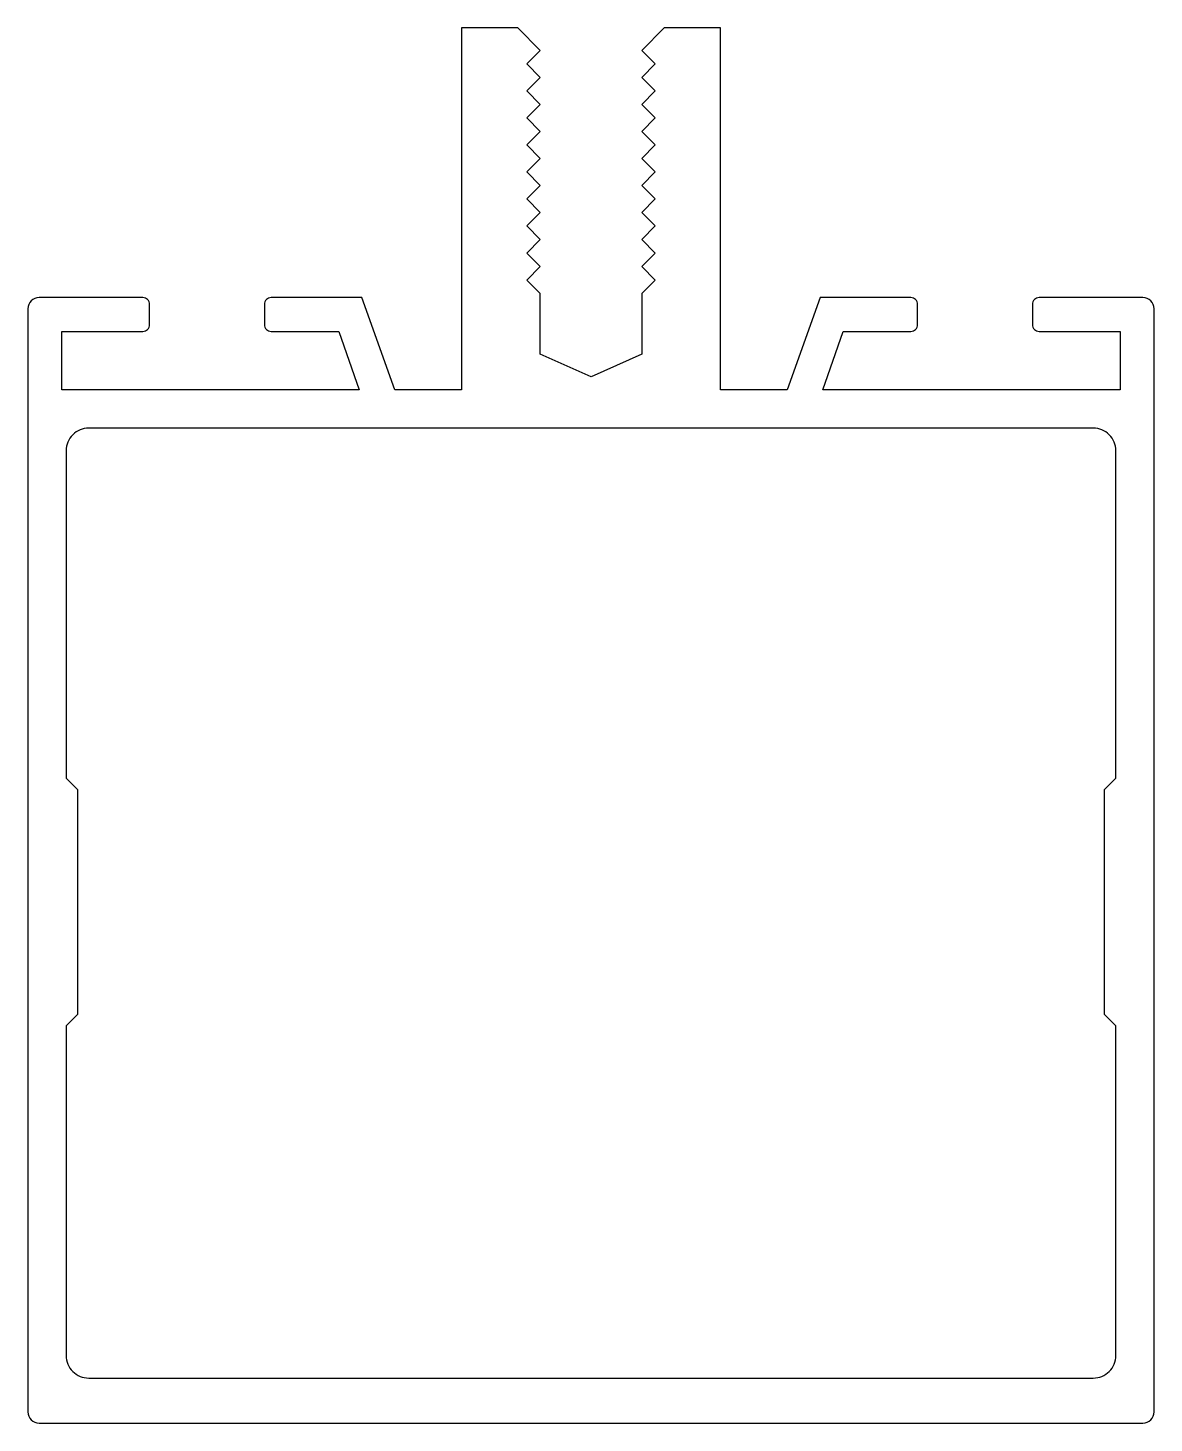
# Model space of a CAD drawing. Extents: x 128.6 to 178.6, y 175.3 to 237.3.
import ezdxf

# ---------------------------------------------------------------- set-up
doc = ezdxf.new("R2010")
doc.units = 0
doc.header["$LTSCALE"] = 15
doc.layers.add('ERCAN', color=220, linetype='CONTINUOUS')

msp = doc.modelspace()

# ---------------------------------------------------------------- linework, layer by layer
at = {"layer": 'ERCAN', "color": 0}
for points in [[(178.088, 175.306, 0.414214), (178.588, 175.806), (178.588, 224.806, 0.414214), (178.088, 225.306), (173.488, 225.306, 0.414214), (173.188, 225.006), (173.188, 224.106, 0.414214), (173.488, 223.806), (177.088, 223.806), (177.088, 221.206), (163.881, 221.206), (164.777, 223.806), (167.788, 223.806, 0.414214), (168.088, 224.106), (168.088, 225.006, 0.414214), (167.788, 225.306), (163.762, 225.306), (162.298, 221.206), (159.338, 221.206), (159.338, 237.287), (156.838, 237.287), (155.838, 236.287), (156.438, 235.687), (155.838, 235.087), (156.438, 234.487), (155.838, 233.887), (156.438, 233.287), (155.838, 232.687), (156.438, 232.087), (155.838, 231.487), (156.438, 230.887), (155.838, 230.287), (156.438, 229.687), (155.838, 229.087), (156.438, 228.487), (155.838, 227.887), (156.438, 227.287), (155.838, 226.687), (156.438, 226.087), (155.838, 225.487), (155.838, 222.787), (153.588, 221.787), (151.338, 222.787), (151.338, 225.487), (150.738, 226.087), (151.338, 226.687), (150.738, 227.287), (151.338, 227.887), (150.738, 228.487), (151.338, 229.087), (150.738, 229.687), (151.338, 230.287), (150.738, 230.887), (151.338, 231.487), (150.738, 232.087), (151.338, 232.687), (150.738, 233.287), (151.338, 233.887), (150.738, 234.487), (151.338, 235.087), (150.738, 235.687), (151.338, 236.287), (150.338, 237.287), (147.838, 237.287), (147.838, 221.206), (144.878, 221.206), (143.414, 225.306), (139.388, 225.306, 0.414214), (139.088, 225.006), (139.088, 224.106, 0.414214), (139.388, 223.806), (142.399, 223.806), (143.295, 221.206), (130.088, 221.206), (130.088, 223.806), (133.688, 223.806, 0.414214), (133.988, 224.106), (133.988, 225.006, 0.414214), (133.688, 225.306), (129.088, 225.306, 0.414214), (128.588, 224.806), (128.588, 175.806, 0.414214), (129.088, 175.306), (153.588, 175.306)], [(131.288, 219.506, 0.414214), (130.288, 218.506), (130.288, 203.956), (130.788, 203.456), (130.788, 193.456), (130.288, 192.956), (130.288, 178.306, 0.414214), (131.288, 177.306), (175.888, 177.306, 0.414214), (176.888, 178.306), (176.888, 192.956), (176.388, 193.456), (176.388, 203.456), (176.888, 203.956), (176.888, 218.506, 0.414214), (175.888, 219.506)]]:
    msp.add_lwpolyline(points, format="xyb", close=True, dxfattribs=at)

doc.saveas('drawing.dxf')
